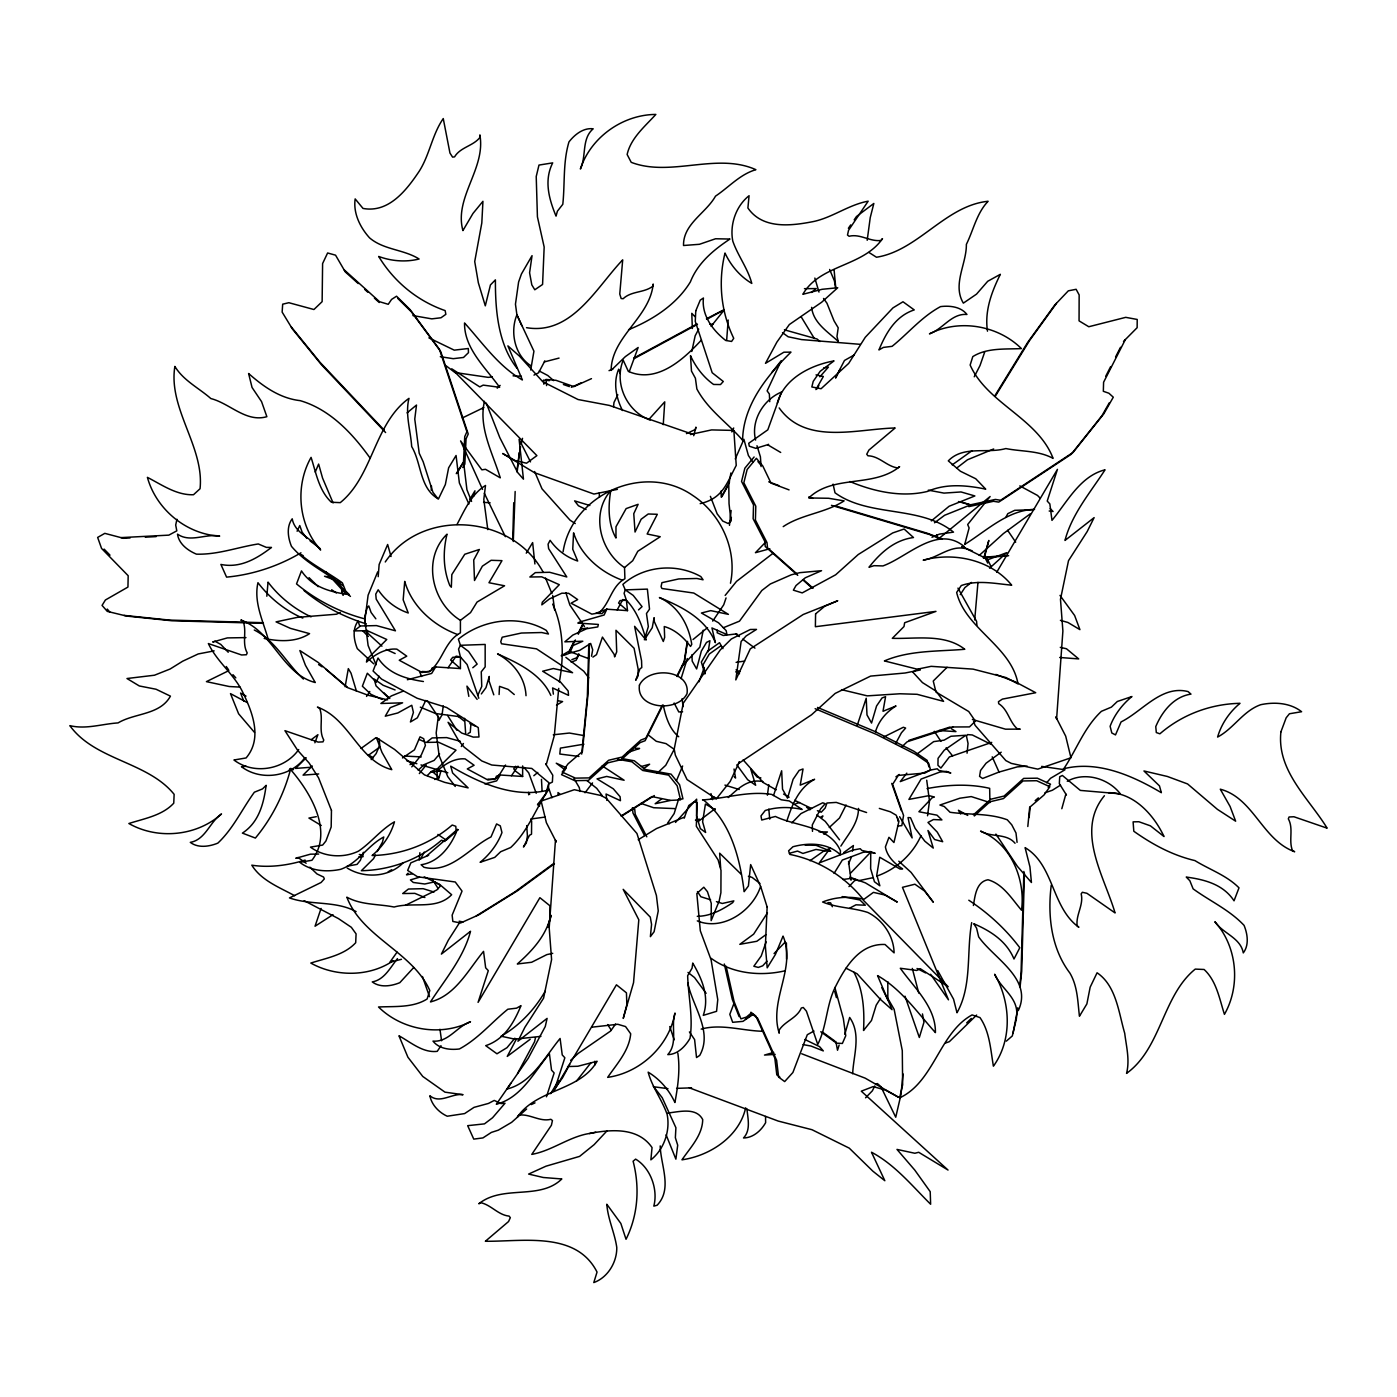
<?xml version="1.0" encoding="UTF-8"?>
<svg xmlns="http://www.w3.org/2000/svg" width="1397" height="1397" viewBox="0 0 1397 1397"><rect width="100%" height="100%" fill="white"/><g stroke="black" fill="none" stroke-linecap="round" stroke-linejoin="round"><path stroke-width="1.5" d="M887.811 981.707L887.846 999.868L881.821 987.679M512.716 539.696L513.747 502.693M513.275 541.512L515.161 491.5M588.801 644.227L587.351 696.474L581.711 754.083M589.412 643.877L588.032 693.942L582.392 751.551L567.985 763.915L562.223 772.104L575.424 778.129L589.08 777.902L608.638 760.265L622.136 757.052L640.874 740.043L645.833 738.157L662.335 705.136M1023.879 871.449L1021.032 973.744L1019.688 986.719M1024.42 873.265L1021.713 971.212L1020.142 986.352M266.827 596.24L268.032 582.112C279.051 596.798 294.557 609.197 311.112 616.845M786.546 959.163L786.406 942.905M419.886 852.694L419.222 860.168M542.053 790.527L541.477 779.386M558.73 688.354L554.312 735.573L546.244 764.683L545.651 763.862L552.758 775.213L552.374 782.093L549.685 783.368L531.751 768.437L491.744 765.015L481.79 760.946L464.153 747.133L458.653 740.672L448.053 722.301L461.674 733.023L473.216 737.11L478.979 736.987L478.263 727.593L446.656 707.511L417.144 698.256L381.608 679.117L373.086 671.014L378.028 658.039C388.453 673.843 405.881 678.855 423.413 681.526M717.325 630.187L717.185 632.771L723.244 635.495L736.935 633.836L735.922 634.028L739.38 636.595M867.188 240.284L870.244 217.6L873.841 203.456L856.483 216.518L854.178 219.87M974.687 619.954L977.97 582.374M431.202 490.26L431.516 486.051M663.243 424.671L664.745 401.847L649.099 419.187M726.65 340.397L728.186 320.035M378.185 576.682L379.146 564.475L387.65 544.498L391.038 556.53M971.701 922.631C966.34 952.248 972.26 985.566 956.997 1012.755L953.557 999.187L937.649 970.478M1027.808 826.5L1029.676 807.309L1044.083 794.928L1049.863 786.738L1036.661 780.713L1023.006 780.958L1003.43 798.578L989.949 801.791L974.32 815.97M1029.118 817.577L1030.148 806.907M499.096 694.519L499.532 686.364L508.106 689.385L514.271 694.536M967.056 753.193L968.051 743.448L966.497 736.324L967.492 734.595L972.312 734.962L990.595 744.095M516.942 470.248L520.522 446.726M517.187 472.046L519.195 452.576M1017.435 1008.337L1016.317 1019.146L1012.301 1035.945L1006.329 1041.149M1017.907 1007.97L1012.982 1033.413M613.527 406.667L613.982 402.476L617.823 394.757M729.461 525.359L731.137 510.499M438.326 716.242L436.178 732.954L439.129 755.585L447.756 776.627L455.247 786.459M443.251 705.904L442.081 714.74L438.92 720.381L438.728 717.621L427.569 700.927M927.538 815.761L929.494 801.127L926.717 780.225M767.39 795.225L768.821 784.747M470.859 724.676L470.248 732.377L467.995 733.565M686.87 643.912L684.006 662.981L677.196 676.585M687.551 641.363L684.687 660.449L676.916 675.991M678.715 798.84L674.14 813.613L667.626 823.095L669.512 823.759M708.209 651.735L709.903 640.734L706.533 642.393L701.329 651.107L696.632 668.953L692.213 661.13L691.882 654.826M766.097 941.84L761.225 955.985L753.839 966.27L758.309 967.423L762.71 965.816L766.97 961.206M852.449 851.175L853.392 845.534L843.753 852.554M530.703 370.013L533.933 351.206L516.907 314.831L515.458 304.197L518.601 282.019L521.43 274.004L532.047 255.651L529.585 272.799L531.803 284.848L534.789 289.773L542.577 284.464L544.166 247.042L537.426 216.849L536.221 176.511L538.98 165.073L552.688 162.873C543.8 180.545 549.004 199.073 556.041 216.133L557.403 211.191L562.799 204.294C565.034 183.251 562.834 162.401 568.963 141.918C574.656 134.583 583.422 127.564 593.184 128.803C581.309 138.827 586.635 156.254 580.384 169.02C590.669 137.36 622.625 114.624 655.839 114.432C644.925 126.463 630.868 137.989 627.131 154.473L631.217 162.331C670.647 177.471 716.713 152.081 755.882 169.683C739.973 174.311 728.937 187.181 715.508 196.139C705.904 213.287 683.116 223.799 683.517 245.505L699.426 244.3L715.561 238.765L729.967 239.044C713.657 249.888 697.871 262.811 690.397 281.862C676.619 304.546 652.609 319.878 628.563 329.709M559.341 681.946C564.126 656.433 563.655 627.986 552.653 604.115M1051.26 885.157C1047.488 915.262 1051.033 948.214 1069.927 973.115C1077.716 986.457 1077.681 1001.614 1079.444 1016.248L1086.883 1003.902L1090.166 987.173L1097.082 972.783C1116.29 985.793 1118.648 1012.563 1124.707 1033.256C1126.349 1046.597 1129.946 1059.991 1126.558 1073.385C1161.396 1048.256 1162.444 995.659 1195.256 969.099L1204.109 969.483C1216.525 980.956 1219.459 998.89 1224.436 1014.362C1240.868 985.496 1237.166 946.45 1214.866 921.723C1222.812 933.51 1240.571 937.614 1243.295 952.911C1249.267 945.071 1247.573 933.982 1244.063 925.373C1229.395 909.814 1210.239 901.309 1193.125 888.859L1189.842 880.739L1186.263 877.072C1204.546 879.516 1223.196 884.284 1234.04 900.803L1238.999 887.846C1226.688 875.395 1209.715 869.685 1194.941 860.604C1172.362 855.243 1152.56 844.521 1133.805 831.25L1133.107 821.855L1138.869 821.733L1150.412 825.837L1164.015 836.541C1153.957 815.062 1133.962 792.675 1108.485 792.658M591.525 656.206L592.695 649.815L590.652 643.441L579.807 650.286L569.697 653.167L572.997 645.554L582.811 641.223L564.842 641.834L572.805 635.094L586.723 628.72L597.776 626.921L598.353 624.442L577.834 623.062L579.65 622.014L604.115 615.012L606.839 609.197L627.515 610.646L626.397 600.256L624.092 593.306L625.297 589.883L622.887 584.4C643.965 565.698 676.375 562.851 700.823 576.577L703.075 579.79L696.893 578.48L678.75 578.934L661.916 582.671L661.078 586.653L661.951 588.504L693.785 593.044L728.413 614.366L710.741 610.629L701.434 613.021L718.582 622.818L726.161 630.623L726.946 634.57L711.946 627.952L715.386 642.672C706.149 618.923 681.614 606.577 659.401 597.549C678.278 606.211 688.616 624.511 691.759 644.331L690.537 646.444C683.797 637.573 675.048 629.558 664.256 626.537L664.658 637.381L663.296 641.485L654.302 621.595L654.11 617.684L652.242 627.707L644.384 639.791L648.33 626.607L646.479 613.527L649.518 609.162L647.37 589.115L625.297 589.883L633.208 595.401L642.061 606.647L638.516 609.895M730.91 472.972L728.763 484.654L729.042 503.793L730.998 521.151L728.151 523.508L722.738 521.064L717.15 513.834L710.409 496.354M973.412 905.5C974.984 896.071 976.293 881.734 988.011 879.761C1003.081 884.057 1011.847 898.917 1021.521 910.215C1025.608 879.027 1010.869 843.404 980.572 831.11C991.241 837.606 1006.434 832.926 1015.043 843.247M682.627 765.993L676.445 780.783M730.474 583.23C737.476 550.051 721.044 514.044 693.017 495.638C644.838 461.726 571.967 494.398 563.096 551.71M703.232 630.187L699.845 647.16L681.753 666.648M345.129 686.765L348.324 668.622L351.031 673.197L356.427 691.096M858.544 808.409C858.334 823.409 848.223 834.253 840.872 846.111M176.948 519.265L175.69 525.045L176.808 530.843L168.827 535.138L121.015 537.618M535.488 1037.657L534.58 1041.725L517.554 1073.437M484.48 401.306C478.228 427.36 492.757 453.169 500.248 477.826L485.51 469.305L481.843 469.829L460.591 440.893L482.559 489.387M473.775 496.04L474.963 490.801L469.689 499.672M521.203 444.194L522.53 438.326M903.073 1073.944L900.908 1094.916L895.739 1117.233L880.913 1086.691L877.421 1083.583L875.57 1084.334M693.715 435.707L695.898 427.133L695.462 429.455L686.451 433.611M745.666 1107.821C739.275 1136.529 710.008 1155.843 681.963 1159.807C690.38 1147.548 702.464 1135.237 702.708 1119.556C696.195 1106.93 679.082 1111.872 667.766 1113.025M547.711 927.364L550.296 917.55L549.894 905.745L539.888 897.695L478.071 1002.382L488.304 970.636L485.667 967.824L483.537 951.374C468.152 970.007 455.317 995.677 430.468 1001.911C445.084 979.349 463.664 957.696 470.527 931.275L441.382 954.099L448.315 940.198L459.997 921.985M297.107 531.244L299.761 525.534L302.084 532.082L306.834 538.404M1061.807 808.723L1065.841 794.177L1066.435 794.98L1059.328 783.63L1059.712 776.749L1062.401 775.475L1080.335 790.405L1120.342 793.845C1108.537 778.426 1084.788 771.406 1067.273 781.272M290.803 768.298C284.29 793.775 271.996 818.136 255.389 838.06L242.414 833.118C258.951 822.274 263.701 803.607 266.146 785.324L262.496 788.921L254.376 792.204C241.925 809.3 233.404 828.456 217.845 843.124C209.236 846.634 198.147 848.328 190.306 842.374C205.603 839.649 209.725 821.89 221.512 813.945C196.785 836.227 157.739 839.946 128.873 823.514C144.328 818.537 162.279 815.586 173.752 803.188L174.136 794.334C147.576 761.522 94.979 760.457 69.85 725.637C85.95 729.583 101.946 723.943 118.046 722.913C134.95 712.854 159.939 715.142 170.434 696.143L156.062 689.245L139.316 685.962L126.987 678.523L154.473 675.222L170.12 669.006L182.658 661.218L198.217 653.953L214.16 650.88M440.928 771.092L438.833 778.373L434.642 779.474M547.834 927.329L551.256 915.419M983.68 558.294L988.832 540.447L985.234 554.172L985.356 558.119M730.282 521.168L731.399 517.431M681.072 678.663L687.289 658.546M839.143 1045.078L837.519 1050.247L835.86 1041.498M546.454 1096.802L554.155 1072.948L551.536 1070.119L549.388 1053.67C534.003 1072.32 521.186 1097.972 496.337 1104.224L528.258 1058.245L545.267 1026.533L547.1 1018.396L517.938 1041.219L524.87 1027.319L543.573 998.191L551.588 959.564L549.196 927.835L555.465 840.138L556.285 842.007L546.384 822.676L541.128 801.057L574.289 789.724L600.832 795.469L606.246 798.263L636.962 833.52L656.415 895.529L658.249 910.914L654.11 931.712L650.391 936.654L651.561 924.395L650.269 917.096L623.167 889.33L638.813 919.785L633.54 982.685L623.237 1018.413L626.851 1004.67L626.45 992.848L616.444 984.815L554.644 1089.503L564.859 1057.756L562.24 1054.945L560.092 1038.477C544.708 1057.127 531.89 1082.78 507.041 1089.031L510.778 1083.356M777.273 403.209C783.857 378.604 810.679 365.088 834.026 360.915L820.161 371.305L813.211 381.381L811.832 386.969L821.087 388.733L848.695 363.395L865.267 337.288L892.945 307.899L902.986 301.769L914.232 309.907C895.46 316.124 886.03 332.905 878.94 349.931L883.393 347.416L892.089 346.334C908.539 333.045 921.723 316.752 940.548 306.607C949.768 305.437 960.926 306.676 966.951 314.465C951.479 313.138 942.905 329.221 929.459 333.848C959.11 318.708 997.79 325.239 1021.417 348.586C1005.194 349.39 987.103 347.591 972.801 356.602L970.147 365.054C987.312 403.628 1037.849 418.244 1053.094 458.391C1038.565 450.428 1021.661 451.72 1005.84 448.559C986.911 453.885 963.371 445.224 948.301 460.853L960.403 471.243L975.735 478.752L985.723 489.125C966.514 485.248 946.206 483.222 927.468 491.43C901.676 497.716 873.876 491.569 849.9 481.528M735.259 458.949L743.903 439.322L748.39 455.474L752.739 461.953M726.056 597.933L723.751 604.744L712.732 621.124M699.024 681.771L704.14 667.906M773.536 795.539L781.656 770.777L782.53 789.183L787.541 798.158L793.094 779.299L799.171 770.393L803.048 768.961L800.219 785.149L814.608 779.299C798.647 787.873 792.099 804.934 786.79 821.157M984.675 352.114L980.013 365.543L974.25 376.788M857.252 725.305L866.21 698.273L866.996 714.932L871.536 723.052L876.565 705.991L882.048 697.941L885.576 696.649L883.009 711.283L896.018 705.974C886.274 712.033 878.608 720.904 875.413 732.028M844.818 1034.269L849.673 1017.453C861.425 1034.409 853.497 1055.119 852.659 1073.752M321.066 908.417L315.041 926.228L332.975 914.686M691.794 351.485L695.165 335.821L698.692 329.116M550.715 916.17C545.913 936.06 532.013 951.008 517.327 963.965L531.628 962.271L546.873 954.605L552.723 953.348M363.342 852.292L360.339 860.325L357.073 864.376L347.224 866.192M733.949 1003.43L729.81 1014.327L732.674 1022.307L742.942 1021.364L753.14 1014.379M440.998 1045.707L437.244 1051.347C422.977 1053.128 410.77 1042.302 398.948 1035.771L407.907 1057.215L422.75 1076.441L444.979 1092.157L463.053 1094.707C451.877 1093.03 439.95 1104.259 429.839 1095.719C431.673 1104.887 438.85 1112.396 447.232 1116.22L464.625 1113.584L474.02 1107.367L488.461 1103.438L494.259 1100.434L501.017 1103.578L505.016 1103.246L492.547 1117.757L484.48 1123.869L467.681 1125.668L473.758 1139.114L482.908 1137.926L491.377 1132.408L498.345 1130.156L511.634 1122.332L526.617 1109.026M377.661 571.949L368.11 595.192L364.861 620.146L368.11 645.484L376.072 664.85M848.485 864.045L851.506 856.815M921.007 835.685C912.73 854.265 896.158 869.388 876.897 876.059M315.233 472.081L318.621 464.083L322.585 478.141L333.08 502.92M477.966 694.973L481.755 686.433L481.249 671.8L485.161 666.893L485.161 644.436L460.416 645.292L458.548 649.134L460.416 656.939L460.416 668.569L435.689 666.945L431.813 668.237M895.704 743.431L901.414 732.814L905.64 728.064L903.353 727.261L883.672 737.005M731.836 431.935L733.704 427.988M617.177 609.93L622.783 599.575L626.397 600.256C636.822 610.821 642.288 625.891 646.095 640.036L634.605 626.327L641.555 660.746L641.782 667.626L640.036 668.692L635.722 680.269L637.94 676.2L638.185 669.268L634.081 648.278L615.972 630.291L616.706 651.875L614.628 656.904L614.209 654.442L602.439 637.102L596.484 654.652L592.904 657.114M377.33 679.902L379.111 676.218M629.296 371.567L638.15 347.486L625.35 356.619L611.1 370.415C611.642 336.398 649.745 317.8 653.202 284.028L652.748 286.298C644 292.986 631.304 290.89 623.114 298.748L621.159 298.504L619.762 294.051L622.695 259.859C596.222 287.66 571.74 335.332 526.512 327.684M835.633 378.168L839.946 369.472M874.766 1085.958L872.357 1090.813L865.546 1097.815M574.115 641.328L569.26 651.037L561.192 655.769M578.009 633.557L582.863 623.848M575.389 639.983L568.579 653.569L563.637 655.472M578.306 634.151L583.16 624.442M578.742 653.866L576.804 657.743L571.862 659.646M579.039 654.46L576.123 660.275L571.181 662.178M662.632 705.729L645.152 740.689L640.193 742.575L621.455 759.584L607.974 762.814L588.399 780.434L574.743 780.661L561.542 774.654L566.152 768.088M760.562 886.519C752.581 911.036 722.72 931.38 697.295 920.885M846.093 805.021L839.51 817.996L829.259 827.513M1105.691 376.334L1110.632 366.643M1115.574 356.951L1120.534 347.259M1125.353 339.593L1103.595 382.237L1103.333 391.3L1108.904 393.238L1113.287 397.202L1103.822 413.826L1073.106 452.384L1000.601 500.266L995.363 499.428L970.636 504.788L961.136 501.96M375.409 855.086L373.61 858.614L361.369 870.715C390.758 870.087 419.135 859.574 441.504 840.226L445.067 841.483M377.225 851.559L382.446 842.147L383.773 836.995C367.673 845.482 358.226 863.154 340.693 869.318C327.003 872.252 311.112 871.257 299.779 862.316L311.933 860.273C334.04 831.547 310.204 791.75 289.808 768.664M420.549 859.19L424.164 852.118M767.424 912.887L753.647 934.156L739.816 944.337L756.825 941.281L765.958 934.645M456.994 524.504C464.52 510.376 471.313 494.206 485.51 485.475L483.799 499.497L487.815 529.638M1005.823 517.396L1007.813 513.659L1014.728 510.324L1033.675 509.695M569.697 1064.479L562.677 1077.524L553.369 1090.917M729.531 482.052L721.236 497.122L721.044 491.115M721.9 496.721L727.086 487.309M425.753 700.421L417.336 717.831L410.421 721.987L413.407 712.435L411.766 705.275L397.813 712.959L385.275 716.19L390.234 707.65L402.615 702.813L380.875 703.494L391.352 695.933L403.069 691.183M815.9 389.588L823.339 376.492L816.023 374.902M816.686 389.257L818.817 385.52M1109.323 402.755L1101.971 415.695L1071.237 454.252L998.733 502.117L993.511 501.279L968.767 506.64M834.079 873.387L842.321 860.063L862.979 852.362L870.279 851.559L875.168 853.34L861.844 850.441L860.238 848.712L853.13 850.022L819.288 862.875L830.237 848.276L823.689 851.105L810.016 860.727M835.808 377.225L844.487 360.461L854.073 355.048M314.884 742.785L317.922 734.682L311.252 739.694M457.238 472.762L463.612 462.197L466.912 489.683L471.575 501.418M526.25 553.177L532.641 542.595L534.894 563.969M996.707 572.264L1057.442 469.357L1047.209 501.086L1049.846 503.915L1051.976 520.365C1067.378 501.715 1080.195 476.063 1105.044 469.811C1090.428 492.39 1071.848 514.044 1064.985 540.447L1094.13 517.623L1087.198 531.541L1068.513 560.668L1060.48 599.278L1062.89 631.025L1056.621 718.704L1055.8 716.836L1065.701 736.167L1070.958 757.785L1037.779 769.136L1011.253 763.373L1005.84 760.597L975.123 725.34L973.587 721.463M550.645 1093.659L558.468 1080.789M456.26 473.67L463.507 461.848L464.747 436.58L466.912 431.743L439.426 349.32L410.142 309.663L396.538 296.216L391.562 299.429L388.244 304.302L379.565 301.717L343.994 269.656M462.756 467.506L464.834 464.118L466.057 438.85L468.222 434.013L440.736 351.59L411.451 311.933L397.848 298.487M994.751 395.962L1027.825 342.178L1054.613 305.21L1068.338 290.82L1076.127 289.301L1079.148 294.889L1079.06 320.873L1088.787 326.741L1125.72 317.346L1137.21 319.459L1137.141 327.684L1123.502 341.444M995.467 395.962L1029.694 340.327L1056.464 303.359M448.053 667.749L456.155 656.153L460.416 656.939L467.122 664.535L478.787 698.238M505.539 765.032L500.074 773.728L495.009 778.793L487.92 780.015L467.279 768.926L474.107 765.259L465.131 758.903C454.951 757.907 444.997 763.915 437.628 770.603L438.187 767.931L456.016 750.172L438.466 742.209L426.469 742.401L432.144 737.93L446.673 737.599L460.399 741.318M511.459 775.737L518.008 766.167M880.599 998.261L876.198 1005.176L871.484 1020.491L863.538 1030.48C864.568 1010.712 863.416 990.351 853.951 972.242M516.506 1038.862L507.251 1056.411L530.196 1039.263M397.062 952.143L389.903 962.201L401.445 959.302M483.502 407.697L482.489 409.234L483.711 407.592L462.337 417.965M711.09 326.304L723.995 310.256M821.89 817.594L822.938 815.988L821.034 816.826M366.555 696.439L369.786 691.48M960.263 594.651L964.873 587.596L971.456 582.427M848.381 228.287L850.703 224.917M545.406 990.875C534.911 1009.245 519.597 1025.66 501.069 1036.207L514.934 1039.176L540.936 1036.347M1104.416 795.731C1075.166 831.075 1104.206 876.111 1115.068 912.939L1086.918 893.294L1082.361 892.281L1081.173 893.853C1083.88 904.872 1075.707 914.825 1077.139 925.74L1078.868 927.276C1051.347 907.404 1054.298 865.11 1025.101 847.63L1029.938 866.856L1031.44 882.502L1017.418 866.384L995.904 834.096M461.307 746.539L463.437 743.501M591.001 1062.698L576.49 1081.051M1048.221 787.489L1050.527 784.206L1037.342 778.181L1023.687 778.408L1004.111 796.046L990.63 799.259M615.606 1023.984L610.629 1031.021L578.323 1053.303L570.657 1060.34M906.81 773.152L900.262 781.604L930.873 769.974L937.3 768.787L938.767 770.358L950.816 772.978L946.398 771.371L939.797 772.087L921.094 779.072L908.906 799.398L929.075 795.644L934.349 797.006L932.148 797.757L918.894 811.744L937.003 815.167L941.91 819.917L933.44 819.55L927.975 822.466L937.3 832.175L942.678 841.71L934.61 839.527L927.957 830.482L933.266 848.084L924.814 841.186L915.14 828.386L910.53 817.751L908.05 817.542L912.136 837.921L899.633 816.739M481.336 693.925L485.981 687.656L489.264 676.445L489.002 680.828L493.787 694.833M585.029 792.78L592.52 782.896M385.258 561.961C422.173 507.39 512.647 514.655 543.189 572.281M397.499 958.604C390.374 967.3 384.507 979.751 372.266 981.916C380.106 987.889 391.195 986.195 399.804 982.685L413.756 967.492M515.703 766.272L513.782 768.752L514.952 770.673L522.635 776.47L522.635 765.94M537.496 804.742L545.756 793.74L548.742 783.595L548.497 787.559L551.972 797.757M771.86 372.458L781.237 360.67L767.11 390.881L769.363 394.006L769.73 401.672M411.783 766.866L421.3 754.974L425.404 745.439L423.71 738.734L420.026 736.83L414.455 749.822L402.493 757.96M419.327 773.571L426.137 765.085M725.148 595.419L736.551 581.362L773.012 553.299M371.183 759.619L376.125 753.612L379.774 745.09L379.198 739.17L375.636 737.913L361.037 748.443M754.101 456.994L744.863 468.187L741.563 481.424L753.524 504.893L753.14 518.758L764.718 541.268L765.259 546.524L797.757 575.354M514.864 1038.215L507.006 1047.663L496.965 1053.792L485.719 1045.654C504.492 1039.455 513.921 1022.674 521.011 1005.648L516.558 1008.163L507.844 1009.228C491.395 1022.534 478.228 1038.827 459.386 1048.972C450.166 1050.142 439.025 1048.903 433 1041.114C448.472 1042.441 457.046 1026.341 470.492 1021.731C440.823 1036.853 402.161 1030.322 378.535 1006.993C394.757 1006.189 412.848 1007.988 427.133 998.977L429.805 990.525C412.639 951.951 362.102 937.317 346.84 897.171C361.369 905.151 378.29 903.859 394.111 907.02C413.023 901.676 436.58 910.355 451.65 894.726L439.549 884.336L424.217 876.827M439.601 753.943L434.1 760.405L424.094 764.63L418.209 770.253M1046.667 782.704L1050.527 778.304L1064.968 769.782L1041.638 766.394M675.467 822.431L696.632 799.171L696.562 815.761L700.334 828.613L705.625 832.472L702.604 821.838L705.433 804.043L715.212 809.789M819.882 376.806L828.404 367.097L823.706 367.917M701.416 340.012C683.36 359.658 656.73 383.843 628.336 371.392L623.202 360.182C613.824 383.249 626.694 411.451 650.076 420.06M791.837 822.903L800.97 813.595L822.711 802.804L825.225 803.694L820.563 808.933L812.286 824.946L812.495 831.355M774.06 953.557L785.306 941.962M850.459 873.247L870.75 852.083L870.645 868.724L874.452 881.751L879.848 885.785L876.792 875.011L879.726 857.252L900.052 869.039L902.602 868.899C894.796 863.887 886.973 856.344 885.401 846.914L888.963 837.292L893.94 842.548L898.952 821.261L896.123 815.15L890.326 811.797L879.324 808.409M606.927 1130.924L594.144 1144.632L579.598 1156.384L546 1166.181L528.625 1174.074L543.276 1177.496L561.821 1178.963C539.609 1200.599 502.937 1184.394 478.822 1203.777L480.551 1202.66C491.098 1204.808 498.1 1215.041 509.102 1216.106L510.324 1217.678L508.56 1221.537L485.37 1241.269C523.246 1241.619 576.263 1231.036 597.043 1272.073L593.795 1282.568C607.817 1277.574 617.055 1262.102 616.775 1247.434C614.663 1232.678 607.887 1219.179 606.804 1204.231L620.844 1223.458L626.031 1239.279C638.062 1215.076 639.913 1187.328 633.103 1161.221L635.618 1159.126C650.478 1167.979 658.249 1189.318 653.813 1206.135L657.114 1205.227C672.725 1189.004 660.694 1165.377 660.205 1145.907M931.328 520.906L949.157 506.238L974.862 495.952L961.014 491.954L943.988 493.106L928.307 490.155M848.957 886.606L854.527 880.721L856.972 879.883L851.14 878.399L842.88 879.481M298.731 749.56C284.342 769.922 253.783 775.056 233.928 760.003L246.082 757.96C263.107 738.018 252.019 711.143 242.013 690.747C233.002 673.406 216.779 661.305 208.363 643.563L241.594 654.983L246.413 654.739L247.199 652.905C241.629 642.952 247.234 631.217 242.991 621.036L240.843 620.006C273.218 631.619 281.88 673.773 315.233 682.539L305.419 665.251L299.866 650.548L318.062 662.353L347.94 687.778L368.162 695.269L387.668 699.845M304.895 757.698C290.506 777.203 260.628 781.15 241.471 766.709L246.116 766.289M408.081 873.177L406.51 874.819L412.185 873.876M765.8 541.984L755.428 552.706L769.817 548.759M947.079 667.295L933.248 681.02L935.973 692.056L968.732 711.527L975.385 721.149L969.501 726.911L952.23 726.981M306.222 757.803L295.518 768.42L311.129 767.25M312.247 766.01L303.062 775.125L318.673 773.955M966.707 1022.866L971.264 1018.43M976.643 1015.06L949.366 1041.656L945.682 1042.965M427.22 775.562L431.638 771.336L437.645 768.804M497.21 388.191L500.143 385.397M901.938 746.731L907.212 741.755L952.754 726.999M622.486 580.261C611.013 588.347 609.406 604.045 598.789 612.934L591.822 614.139L571.059 603.207L577.677 599.575L568.614 593.306L561.873 593.184L549.475 598.911L541.844 604.849L542.298 602.212L559.306 584.697L541.704 576.839L529.865 577.013L535.33 572.613L549.65 572.281L566.78 576.944L548.619 548.637L548.078 544.166L550.104 540.325C556.879 549.981 566.483 557.246 577.677 561.018L572.753 549.265L573.573 532.816C580.733 555.203 600.518 572.299 622.486 580.261L624.913 578.725L624.529 567.584C600.291 551.361 590.355 513.886 610.751 490.644C608.097 506.465 607.939 523.84 615.955 538.037L615.99 526.739L626.135 508.595L638.115 504.317L633.767 513.694L635.041 532.03L641.153 519.23L648.225 513.991L657.306 514.288L647.143 534.003L660.222 536.727L637.8 551.274L632.719 560.703L624.529 567.584M407.051 412.883L416.498 405.06L414.769 419.083L419.222 453.257L423.186 461.796L432.93 492.268L437.925 498.694M657.061 773.327L665.74 765.294L674.227 749.333L666.037 743.623L656.293 741.301L648.208 734.909M457.64 634.535C444.525 643.563 442.098 661.183 429.892 671.119L422.034 672.481L399.228 660.24L406.771 656.171L396.853 649.151C385.607 648.051 374.588 654.687 366.468 662.073L367.079 659.122L386.777 639.494L367.376 630.693L354.14 630.903L360.409 625.978L376.457 625.594L395.438 630.815L376.195 599.103L375.758 594.092L378.168 589.796C385.397 600.64 395.91 608.778 408.238 612.986L403.174 599.819L404.728 581.379C411.801 606.35 433.419 625.699 457.64 634.535L460.416 632.824L460.416 620.338C431.917 602.823 421.702 558.94 447.023 534.16C442.832 551.413 443.128 569.068 449.817 585.535L451.336 587.229L451.825 574.586L464.764 554.26L479.346 549.475L473.723 559.987L474.509 580.506L482.367 566.169L491.098 560.302L501.977 560.651L488.967 582.724L504.561 585.78L477.041 602.072L470.527 612.619L460.416 620.338M973.447 814.853L989.059 800.673M979.245 555.412L1003.448 533.549L1030.322 513.817M661.864 798.7L655.158 803.729L670.211 800.498M426.26 856.291L457.57 829.294M446.796 839.632L458.338 829.696M1035.16 800.656L1038.373 797.897M472.797 667.731L477.145 664.081L468.589 651.473L460.416 645.292L458.391 639.162C482.681 619.342 518.828 614.226 546.332 630.414L548.445 633.994L541.704 632.527L521.413 633.033L502.169 637.224L500.755 641.677L501.506 643.773L536.5 648.837L572.595 672.725L553.317 668.534L542.647 671.224L560.616 682.19L568.142 690.939L568.544 695.357L552.601 687.935L553.369 694.134M533.829 775.719L537.758 772.419M971.998 450.742L952.213 464.869M693.017 639.547L707.546 627.62M939.081 538.404L990.124 496.529L967.667 524.539L969.116 527.944L964.716 544.393C986.596 530.773 1007.743 510.062 1034.548 509.364M917.113 753.961L933.667 741.632L944.058 740.166L950.955 736.254L965.868 735.259L944.25 750.189L938.051 758.344L937.946 765.259L940.914 768.071L949.349 756.964L991.73 742.401M783.211 526.634C801.389 514.34 825.383 513.031 844.102 500.877L828.613 498.275L808.776 497.961C833.223 474.282 873.3 488.094 899.633 466.65L897.695 467.925C886.781 466.476 879.289 456.016 867.939 455.789L866.734 454.217L868.899 450.078L895.145 427.988C856.78 428.931 805.755 445.329 779.177 407.924M728.274 797.547C738.21 788.607 747.936 778.513 762.902 781.587M989.582 568.177L1006.748 552.671L987.173 559.97M811.255 292.479L816.25 288.585L804.445 288.673M698.116 821.611L715.124 808.653M934.506 522.81L944.634 515.266L970.321 504.963L958.464 501.54M402.877 863.119C388.383 877.595 364.041 878.521 347.189 868.061M553.753 863.451L515.109 891.757L476.342 915.856M554.417 863.73L517.519 890.745L478.769 914.843L460.608 922.98L452.838 921.444L452.139 915.14L462.04 891.111L455.265 881.996L417.511 876.757L407.662 870.453L410.84 862.857L428.669 855.278M368.581 755.148L379.949 746.958M721.079 645.658L709.274 654.058L702.918 665.024L705.293 672.952M393.308 960.665C369.629 976.992 335.786 977.097 310.815 963.057C326.287 958.08 344.221 955.146 355.694 942.731L356.078 933.877L351.346 927.311L338.441 918.597L304.162 900.681M895.914 776.819L899.249 774.479M1001.212 752.18L986.072 763.216L980.537 770.498L979.576 776.365L982.58 778.496L998.838 772.122L1017.26 766.883L1027.127 766.097M823.951 834.358L827.426 831.948L819.096 831.844M745.387 1019.094L752.18 1014.432M410.037 764.665L413.46 762.343M956.648 468.117L967.475 459.77L993.669 448.978M621.089 816.005L651.928 796.587L670.525 800.376L680.531 799.905L677.196 785.795L668.657 775.143L642.725 770.48L631.915 761.802L617.387 759.252M621.7 816.127L654.337 795.557M1060.533 785.114L1052.36 790.248L1044.956 792.798M638.185 839.737L656.52 828.561L684.46 817.105L684.181 818.066L688.791 805.493L694.466 801.581L697.12 802.926L696.317 826.238L718.128 859.958L721.009 870.314L720.904 892.7L719.176 901.013L711.16 920.64L711.265 903.318L707.441 891.688L703.809 887.217L696.824 893.539L700.316 930.821L711.09 959.809L717.761 999.641L716.574 1011.323L703.285 1015.357C709.693 996.655 702.027 979 692.755 963.057L692.074 968.138L687.656 975.717C688.302 996.847 693.314 1017.208 690.013 1038.338C685.368 1046.388 677.65 1054.525 667.801 1054.613C678.209 1043.088 670.577 1026.533 675.013 1013.035C669.146 1045.794 640.559 1072.652 607.678 1077.366C616.845 1063.955 629.226 1050.631 630.693 1033.797L625.559 1026.568L617.788 1024.28L591.682 1027.197M643.371 768.926L649.622 764.211L641.502 766.464M388.191 871.815L391.701 869.72M300.949 552.81C278.335 566.239 252.42 574.761 226.576 577.118L220.901 564.44C240.267 568.457 256.821 558.643 271.472 547.432L266.356 547.38L258.27 543.957C237.385 547.257 217.827 554.784 196.436 554.155C187.879 550.558 178.833 543.904 177.506 534.143C190.254 543.031 205.726 533.375 219.678 536.099C186.43 534.37 156.202 509.381 147.401 477.355C161.86 484.776 176.616 495.376 193.502 494.73L200.05 488.74C204.451 446.743 168.007 408.815 174.869 366.416C183.461 380.595 198.758 387.929 210.877 398.564C229.929 403.419 245.994 422.697 266.862 416.69L261.571 401.638L252.054 387.475L248.596 373.505C263.282 386.463 279.854 398.355 300.18 400.642C330.059 409.373 352.55 433.541 370.118 458.111M813.962 1031.056L807.309 1034.706L792.902 1072.494L784.677 1081.575L778.618 1077.104L776.627 1060.306L757.628 1018.238L751.08 1013.174L746.417 1017.086L740.934 1018.85L734.089 1001.579L726.126 966.235M405.235 905.378L436.807 889.976L440.055 886.397L439.304 884.528L432.721 881.402M633.644 358.191L696.859 323.999M706.428 318.813L723.803 309.802M634.273 358.54L697.47 324.348M707.039 319.18L722.371 310.885M710.986 799.067L714.635 797.111M849.917 908.033L855.977 904.819L865.319 905.221L859.906 899.965L842.164 896.595M533.968 375.112L538.578 372.772L544.847 360.95L544.446 361.875L559.062 358.086M700.176 503.653C722.982 498.258 726.492 483.676 736.236 465.411L733.862 430.433L711.632 429.909L690.397 434.467L692.406 434.17L609.336 405.409L578.044 399.525L542.822 381.765L519.527 356.183L507.897 345.88L522.391 379.949C498.659 366.485 482.559 342.929 464.537 322.969C464.136 348.586 485.597 367.621 499.62 387.301L483.187 385.118L479.782 386.917L451.755 368.825L536.885 455.632L526.529 463.21L515.004 460.539L502.676 453.501L534.51 472.692L593.917 494.049L617.387 489.369M228.794 670.647L206.424 681.631L229.248 686.521L240.005 687.097M305.122 860.081C288.323 865.302 269.411 867.956 251.809 865.18C261.379 880.634 279.435 887.322 294.645 895.704M340.309 612.427L336.398 614.226L297.282 617.369L276.065 621.875L290.384 628.353L309.558 633.644C296.147 642.41 279.278 641.572 264.19 638.429M571.373 387.301L581.117 382.865M591.472 378.639L573.905 386.62L555.989 380.316L546 379.425L546.594 385.607M609.04 370.659L612.934 368.895M531.209 1104.59L535.016 1102.879M556.495 705.171L562.589 701.573L558.538 700.84M931.974 537.251L939.517 534.108L953.505 532.135C920.221 504.998 869.161 517.606 835.004 492.792L833.083 484.13M872.968 877.683L858.177 880.791M723.367 627.724L739.484 621.159L761.854 590.477L770.323 583.981L791.313 574.796L799.817 572.665L821.558 570.692L805.301 577.782L796.028 585.535L793.374 590.163L802.227 592.904L835.65 574.796L858.229 554.539L892.683 532.956L904.121 529.009L913.481 537.531C894.324 540.063 880.424 552.81 868.986 567.252L874.016 565.68L882.956 565.925C907.928 556.862 937.3 524.486 964.035 546.384L965.117 548.497C949.873 545.284 937.649 558.032 923.19 560.162C954.064 551.867 990.927 559.708 1011.69 585.168C995.083 583.632 977.411 579.755 961.258 585.553L956.648 592.485C965.344 628.807 1011.463 646.305 1018.011 683.936L1006.154 677.615L973.063 669.128L931.135 666.334L918.789 668.901L912.712 672.009L922.422 682.574L936.007 691.096L943.586 701.364L917.113 694.309L899.947 693.768L867.258 695.863L841.518 689.664M627.061 752.773L639.582 748.443L635.618 748.338M496.162 776.365L500.266 775.003L522.635 776.47M908.731 740.427L950.135 726.999M795.784 803.659L799.573 802.507M419.554 877.194L410.404 879.918L413.285 882.467L424.775 884.004L435.061 881.769M789.427 853.27L797.53 851.087L802.908 853.445L815.988 849.446L826.343 851.07M784.73 970.863L784.485 970.932C759.689 976.538 731.976 973.534 711.108 958.307M407.365 679.728L431.656 673.441L435.689 666.945L429.193 671.87L422.086 671.486M484.846 783.927L496.616 780.888L500.266 775.003L494.398 779.456L487.955 779.107M773.746 1052.395L764.491 1055.067L775.143 1054.386M927.067 788.589C947.603 784.643 969.501 783.647 989.67 788.345L989.914 802.559L971.229 796.587L959.861 798.211L939.919 805.039L944.32 806.54L950.047 812.268C969.413 814.992 988.674 812.984 1007.289 819.795L1011.76 824.824L1015.986 832.979L1017.068 842.339M695.444 820.126L699.583 819.183M589.464 1133.596L595.768 1132.199M701.172 1029.1C721.533 1023.46 742.61 1030.934 763.251 1031.283M316.316 816.669L308.929 818.066L321.275 825.505M984.937 557.193L1000.008 555.936M983.261 557.874L1006.94 555.814M736.114 662.353L744.601 661.078M581.344 628.929L587.561 628.021M530.773 819.009L545.022 817.088M697.278 916.31C710.532 916.222 722.005 909.796 732.674 902.654L733.827 900.873L722.284 903.475L716.434 901.641M430.451 772.227L440.928 770.934M492.338 376.876L488.217 377.365L454.916 372.493L446.254 365.927M553.299 734.787L569.365 733.041L583.911 735.573M897.59 825.994L901.816 825.644L903.562 815.481L892.613 784.381L898.271 775.405L924.919 773.047L930.542 769.904L928.691 763.321L915.419 754.205L876.565 734.473L815.132 708.698M289.214 769.817L293.475 769.59M682.592 711.754L678.785 711.946L674.14 703.023M130.061 537.967L123.547 538.299L104.81 533.357L97.65 537.426L101.562 548.427L128.175 575.721L127.948 587.072L105.404 599.994L102.068 605.407L107.29 611.38L126.621 616.077L172.023 620.774L263.439 623.324M145.288 537.181L156.15 536.605M626.397 600.256L620.076 600.588L618.574 603.033L627.515 610.646M460.416 656.939L452.75 657.288L450.62 660.03L460.416 668.569M678.942 799.084L682.958 798.892L679.623 784.782L671.066 774.13L645.152 769.468L634.343 760.789L621.875 758.588M676.602 1088.368L691.567 1087.844L689.332 1087.826L778.181 1121.058L812.006 1129.719L849.254 1148.142L872.863 1171.175L884.842 1180.727L871.501 1152.228C894.866 1164.627 912.101 1185.826 930.629 1204.249L930.21 1191.676L914.756 1170.057L896.996 1149.417L914.843 1153.258L918.702 1152.281L948.039 1170.057L861.285 1091.179L873.195 1086.587L885.611 1090.166L898.603 1097.274L865.162 1078.152L801.686 1053.757M1004.321 555.814L1008.634 555.692M358.942 856.745L363.185 856.623M567.566 1066.54L577.852 1066.26L597.095 1061.266C579.982 1091.197 537.024 1088.665 517.431 1116.919L518.986 1115.12C529.917 1113.653 539.818 1122.105 550.872 1119.294L552.444 1120.534L551.413 1125.249L531.786 1154.393C551.099 1150.866 566.99 1138.328 586.076 1134.102C608.359 1129.719 637.189 1125.982 652.05 1147.566L650.88 1159.842C664.046 1149.504 670.385 1130.837 667.155 1114.457C662.056 1099.701 652.172 1087.337 648.156 1072.163C659.908 1079.235 669.18 1090.044 674.926 1102.53C677.877 1086.272 680.304 1069.718 677.824 1053.146M583.946 744.182L560.407 748.111L559.813 754.031L578.917 756.441M245.959 637.608L227.344 637.905L212.728 642.026L214.963 641.223L220.743 644.384L228.235 652.242M318.691 854.056L310.413 854.178L295.815 858.299L298.05 857.514L306.153 863.241M263.073 622.695L169.474 620.093L124.071 615.396M674.751 808.601L653.674 807.728L640.961 803.415M805.161 845.08L816.075 845.325L830.761 851.279L827.81 851.14M404.484 756.039L421.265 756.912M513.066 375.845L521.413 376.282M938.994 730.526L955.95 731.609L951.374 728.693M483.589 502.361L490.103 502.798M709.763 324.104L713.116 324.348M860.203 344.326L801.599 339.593L788.17 336.782L782.495 332.678M1059.712 657.481L1078.694 658.913L1066.452 648.749L1060.271 647.352M589.848 505.504L574.621 500.877L578.428 505.749L586.042 509.503M827.897 902.584L830.639 902.829L832.333 906.74M549.458 380.648L543.468 380.106L543.87 384.227M1049.182 511.023L1053.041 511.494L1050.212 508.578M460.416 716.783L435.689 713.553L420.322 707.161M653.779 1086.761L667.958 1088.665M440.317 356.706L453.222 358.68L463.525 357.457L468.484 352.655L468.292 348.499L454.252 350.158L428.879 337.864M332.713 577.502L324.541 576.263L340.484 582.252M359.291 854.458L363.185 855.139M802.978 1044.589L811.028 1046.056L823.322 1050.911L819.533 1046.615L804.882 1039.49M412.918 315.582L431.813 318.865L440.998 317.765L445.853 314.325L445.154 310.605C417.214 300.914 393.919 281.6 378.692 256.454C391.579 261.222 405.776 262.322 419.1 259.004C403.681 249.295 383.651 249.958 369.559 237.857C360.164 227.484 353.074 213.2 355.17 198.915L363.01 208.432C388.803 213.2 406.527 190.167 419.187 171.29C429.7 154.823 432.075 134.723 443.251 118.57L449.956 153.041L452.576 157.11L454.549 156.883C460.399 147.069 473.356 146.056 480.062 137.273L479.87 134.915C485.999 168.758 453.833 197.326 462.913 230.592L472.972 213.462L482.943 201.308L481.808 222.961L474.718 261.553L478.35 282.805L485.3 305.838L490.434 284.936L495.411 279.871C495.289 309.802 497.908 344.011 517.1 368.406M459.142 921.199L463.036 921.968M760.911 777.954L757.034 776.976L750.765 769.171L755.655 785.254L747.639 779.683L736.813 764.858M784.416 329.814L817.018 339L819.987 341.532M1060.41 620.338L1067.902 622.468L1079.916 629.628L1074.625 615.501L1059.991 595.401M364.39 618.766C339.611 612.218 315.949 600.081 296.531 583.894L301.473 570.919C312.334 587.456 330.984 592.206 349.267 594.651L345.67 591.001L342.387 582.881C329.081 573.102 314.063 565.837 301.647 555.342M366.224 623.848C343.662 616.968 321.939 605.617 304.075 590.599M406.544 760.684L416.865 763.705M420.986 764.91L447.826 772.768M835.458 505.889L927.276 533.235L941.491 538.666M831.459 505.33L929.546 534.545L941.735 539.207M748.39 876.303L752.092 877.403L759.933 883.463M724.921 785.097L739.205 789.497M434.03 892.037L423.169 888.684L408.448 889.033L402.703 893.539L414.857 893.364L424.88 897.538M710.584 899.79L700.823 896.734L697.47 891.583M866.594 812.53L836.262 802.402L826.954 803.013L825.173 808.025L821.261 812.198L817.402 810.714M563.41 384.507L569.382 386.602M302.8 618.085C285.337 610.838 269.446 597.759 257.956 582.706C253.433 602.596 263.579 621.962 268.591 640.717M849.795 877.141L865.442 882.887L897.276 902.078L884.947 895.04L873.422 892.369L863.067 899.947L948.179 986.736L920.169 968.645L916.764 970.461L900.314 968.261C914.337 987.958 935.815 1006.975 935.414 1032.61C917.392 1012.633 901.292 989.093 877.56 975.63L892.054 1009.682L880.407 999.396L857.112 973.796L845.988 968.191M570.727 651.962L588.469 658.546M768.752 481.808L778.775 485.562M808.88 496.878L812.897 498.38M789.078 489.893L771.022 483.118L762.797 466.004L756.371 458.303L747.151 469.497L743.833 482.733L755.794 506.203L755.41 520.068L766.988 542.577L767.529 547.851L796.779 573.783M961.782 546.437L987.365 559.079L990.857 566.187M962.027 546.96L972.19 550.855M811.605 808.514L794.649 800.324M395.107 689.961L383.162 685.281L374.152 679.029L376.055 685.875L388.471 697.784M817.524 707.423L875.011 731.522L913.865 751.254L927.137 760.37L928.97 766.97M356.113 911.595C335.49 900.419 311.129 905.588 289.493 897.922L321.066 882.502L324.314 878.923L323.58 877.072L316.979 873.928L309.89 867.17M566.169 767.669L556.25 763.199L564.842 769.712M247.059 702.499L230.488 693.628L238.608 713.78L254.498 732.412M446.429 840.278L437.89 834.428M386.253 649.483L395.141 653.534M469.863 723.646L475.434 726.178M419.222 739.45L425.037 742.086M382.062 699.443L370.904 694.309L362.382 686.206L367.324 673.232L376.526 682.277M972.399 719.49L1005.508 729.182L1020.194 729.129L1017.907 729.286C1009.315 722.476 1008.32 709.659 998.715 703.686L998.471 701.696L1002.382 699.111L1035.718 692.72L1015.497 681.928L995.799 674.419M299.22 553.666L303.114 555.622M736.044 669.844L739.851 671.747M735.695 671.835L739.502 673.738M917.026 968.488L925.547 972.888M539.259 371.008L547.799 375.514L553.701 380.63M1019.827 485.894L1037.5 495.429L1040.328 498.345M967.737 815.429L958.429 810.26L960.577 813.945M254.271 630.012C275.663 640.752 286.402 663.435 303.411 679.047M246.012 696.108L240.563 693.052L243.811 701.102M776.173 789.864L763.251 782.547L743.152 759.881M783.56 794.055L789.113 797.181M780.696 452.453L767.686 444.787L768.629 444.421L755.829 448.35L749.281 446.202L748.74 443.268L767.809 429.822L781.464 392.068C763.53 399.472 750.608 420.584 755.602 440.072M968.802 900.227C988.273 913.044 1005.927 929.249 1019.793 947.742L1013.995 959.006C1006.591 941.159 990.683 931.013 973.761 923.714L976.59 928.167L978.668 936.863C993.896 958.639 1032.75 978.616 1018.518 1010.118L1016.772 1011.725C1015.933 996.148 1000.444 987.644 994.647 974.233C1010.66 1001.911 1012.615 1039.543 993.407 1066.19C990.578 1049.741 989.757 1031.667 979.978 1017.575L972.085 1014.921C939.255 1032.732 934.279 1081.784 899.633 1097.867L902.654 1084.771L902.287 1050.614L894.15 1009.385L886.187 995.607M318.586 664.588L322.096 666.823M368.11 754.59L373.383 757.942M575.25 523.561L570.081 520.208L542.019 488.845L534.614 471.522M602.264 765.923L624.127 780.242L606.682 776.435L597.043 778.88L613.3 788.799L620.093 796.709L620.46 800.708L606.036 794.002L606.839 800.394M331.665 589.778L336.328 592.957M822.449 1032.051L834.673 1040.94M820.772 1031.754L836.489 1043.157L842.374 1043.454L845.744 1035.753L843.334 1018.518L834.847 987.469M587.054 780.661L596.763 788.379L602.351 795.853M779.823 1077.104L776.802 1074.869L774.811 1058.07L755.812 1016.003L750.905 1012.214M742.837 639.162L754.939 648.138M806.593 807.239L809.981 809.806M816.756 814.94L825.243 821.384L839.545 839.841M310.082 540.883L319.843 548.305M368.389 636.473L362.766 630.85M559.743 793.898L558.014 792.57L558.171 794.544M457.657 715.98L464.293 721.114M565.872 657.341L583.771 671.241L588.783 677.824M342.859 585.64C325.745 571.984 305.995 563.567 291.467 546.349C287.957 537.758 286.263 526.652 292.217 518.811C294.942 534.108 312.701 538.229 320.646 550.016C298.364 525.289 294.645 486.243 311.077 457.378C316.054 472.832 319.005 490.784 331.403 502.256L340.257 502.641C373.069 476.08 374.134 423.483 408.954 398.355C405.008 414.455 410.648 430.451 411.678 446.551C421.737 463.455 419.449 488.444 438.448 498.939L445.346 484.567L448.629 467.82L456.068 455.492L459.369 482.978L468.921 504.003M531 365.839C514.69 355.449 509.8 332.049 516.907 314.831L521.814 325.693M687.988 972.417L694.519 977.551L706.114 993.319M325.606 669.058L347.189 687.429M432.372 771.581L439.007 777.238M741.004 874.085L719.647 853.183L720.66 867.991M803.292 579.545L813.037 588.189M802.629 579.685L812.39 588.329M678.715 736.743C669.407 729.147 665.566 716.312 663.243 705.031M358.243 283.574L345.303 271.926L335.559 255.18L327.614 252.979L322.602 263.544L322.131 301.647L313.941 309.523L288.865 302.712L282.683 304.179L282.142 312.09L292.479 329.081L321.258 364.512L385.607 432.546M364.704 289.406L367.935 292.322M374.413 298.155L379.251 302.52M898.795 861.198L911.106 872.409L933.336 902.218L924.57 891.024L914.913 884.214L902.462 887.322L948.476 999.833L930.594 974.268M868.986 252.473L876.478 257.24C918.178 250.639 945.385 205.621 988.098 201.273C976.643 213.252 973.517 229.911 966.375 244.37C966.619 264.033 952.16 284.534 963.354 303.132L976.52 294.138L987.731 281.268L1000.357 274.318C991.643 291.851 984.431 310.937 987.487 331.176M383.599 692.58L389.815 698.535M309.016 577.625L318.219 586.688M381.957 646.182L368.022 633.47L366.852 630.047M373.767 663.854L357.318 648.662C353.808 640.053 352.114 628.964 358.069 621.124L359.797 626.275M734.193 776.662L735.573 778.059L734.019 769.014M104.094 549.108L110.014 555.168M694.885 316.595L691.794 313.33L692.336 328.522M384.297 430.259L319.948 362.242L291.17 326.811M334.04 578.76L343.959 589.691L344.884 593.55M325.85 571.844L341.427 589.01L342.806 594.808M232.932 674.664L235.814 677.877M537.758 804.34L539.469 806.261L539.242 803.31M523.858 767.32L528.712 772.82L536.204 793.286M107.22 609.075L109.822 612.061M757.96 461.604L760.527 464.677M350.455 596.414L341.741 589.185L343.225 595.174M940.949 741.37L934.296 731.312M946.118 747.832L952.597 755.899M477.128 699.373L466.947 686.119L468.833 696.37M653.307 1086.255L662.213 1097.71L675.904 1127.728L675.362 1137.699L677.702 1145.208L675.886 1159.161L666.107 1134.801M375.845 618.819L371.096 612.497L368.773 605.931L367.079 608.044L364.687 617.072L365.682 626.624M814.346 338.511L801.284 317.014M823.532 298.452L826.954 303.219L834.044 320.839L838.2 327.789L836.978 336.467L838.252 341.427C827.723 331.683 813.351 322.969 811.605 307.357M584.452 626.52L569.854 605.006L565.872 592.642M226.279 666.509L228.602 669.862M1007.639 530.336L1015.689 542.158M689.42 1031.912L694.606 1039.595L696.527 1057.546L699.722 1055.416C713.116 1031.545 692.458 1006.311 687.761 982.842M573.94 778.461L579.249 787.559L580.104 791.47M447.599 715.474L456.871 730.212M607.712 1024.56L611.135 1029.991M432.756 880.005L438.221 888.667M722.947 648.645L719.525 642.707L707.72 651.107L701.346 662.073L704.909 673.965M529.725 794.282L528.537 792.361L528.712 794.806M957.958 588.12L976.59 621.351L976.905 625.245M646.811 836.82L635.233 814.311L634.692 809.038M644.541 835.511L632.963 813.002L632.422 807.728M505.365 536.675L484.322 493.263M985.095 557.77L987.714 563.096M904.994 996.183L919.331 1037.482L923.958 1022.255L922.474 1013.925M622.503 410.526C616.129 398.075 612.969 382.446 618.679 369.192L620.303 373.593M992.202 756.825L999.169 772.366M530.493 461.883L519.108 439.356L523.456 479.171L517.606 472.448L499.794 437.61L486.278 403.104M550.82 695.409C541.337 674.07 517.833 662.877 497.576 653.901C513.24 662.51 525.202 677.44 526.023 695.706M829.626 269.464L834.358 280.762L835.808 288.463L834.096 269.883M545.563 578.096L551.937 593.62M419.606 671.608L421.58 676.497M739.118 1016.632L732.272 999.344L724.31 964M669.757 1026.585L674.175 1039.787M891.74 783.385L901.327 810.592M422.453 976.503L429.508 996.69M814.835 278.055L818.991 292.078M912.293 968.4L918.772 993.092M756.982 445.73L760.405 456.802L761.103 466.563M834.725 991.451L836.419 997.65M439.95 1029.24L441.574 1040.748M710.951 793.583L712.47 799.678M897.293 817.507L898.114 821.419M936.688 534.649L937.544 538.928M683.063 706.655L682.12 698.622M848.538 861.338L851.035 880.25M552.723 595.559L554.609 610.018M746.941 1108.921C747.814 1118.473 750.992 1130.121 743.518 1137.961C753.07 1137.874 761.138 1130.679 765.626 1122.682L765.539 1116.465M768.821 809.125L769.73 819.148M594.773 1061.266L595.017 1064.776M531.628 820.825L531.524 834.201L529.498 835.284L523.456 847.019L526.337 842.897L527.42 835.86L526.704 825.61M464.59 718.337L465.707 734.211M599.226 492.984L599.453 497.332M437.104 769.887L437.104 778.304M331.456 810.417L331.176 826.989L325.903 841.029L322.637 845.08L310.483 847.123C323.894 857.164 343.557 858.457 358.54 851.105C371.462 842.356 380.857 829.608 394.478 821.803C390.689 834.987 382.638 846.739 372.073 855.523C401.463 854.912 429.839 844.382 452.209 825.033L455.771 826.291L456.33 832.21C450.026 847.281 438.256 862.211 421.108 864.743L423.99 867.275C450.515 874.033 469.549 847.56 491.011 836.925L496.581 823.951L500.283 825.854L501.96 832.56C497.664 844.137 489.666 854.527 480.114 862.316L494.765 857.374L500.65 851.733L510.673 847.525C528.153 831.198 535.592 808.688 548.759 789.445L548.497 790.056C514.445 798.682 479.468 783.158 450.725 766.15L452.611 772.978L468.135 787.891L444.717 782.372L424.496 774.898L394.618 749.473L376.422 737.668L381.975 752.372L391.789 769.66C358.435 760.876 349.774 718.739 317.416 707.126L319.546 708.139C323.79 718.337 318.202 730.072 323.772 740.026L322.986 741.859L318.149 742.104L284.936 730.666L297.613 750.276L309.156 763.076L318.568 777.867L331.456 810.417M815.586 613.877L815.377 626.712L935.973 611.38L904.627 622.748L903.999 626.555L892.316 638.324C916.484 639.058 944.616 633.47 964.786 649.273C937.981 651.561 909.499 650.146 884.406 660.921L920.309 669.966L905.081 673.005L870.61 676.096L835.179 693.418L811.57 714.758L738.437 763.565L739.415 761.767L730.194 781.447L716.347 798.84L687.045 779.578L675.327 755.096L674.21 749.106L683.255 703.232L720.328 649.849L731.364 638.97L750.329 629.488L756.51 629.401L746.103 635.984L741.126 641.485L735.8 679.92L750.276 648.889L803.205 614.505L837.746 600.745L824.684 606.298L815.586 613.877M1280.909 731.871C1276.683 770.777 1308.64 798.071 1327.15 828.177L1293.936 816.756L1289.099 816.983L1288.313 818.817C1293.884 828.77 1288.296 840.523 1292.539 850.703L1294.67 851.733C1262.294 840.121 1253.633 797.966 1220.297 789.2L1230.093 806.471L1235.647 821.192L1217.451 809.387L1187.572 783.944L1167.368 776.47L1143.951 770.969L1159.458 785.865L1161.361 792.693C1132.6 775.684 1097.623 760.16 1063.588 768.787L1063.327 769.398C1076.493 750.154 1083.932 727.645 1101.412 711.317L1111.418 707.109L1117.321 701.486L1131.954 696.527C1122.42 704.315 1114.404 714.705 1110.126 726.283L1111.802 732.988L1115.505 734.909L1121.075 721.917C1142.536 711.283 1161.571 684.809 1188.079 691.585L1190.977 694.117C1173.829 696.632 1162.06 711.579 1155.756 726.632L1156.314 732.552L1159.877 733.827C1182.246 714.461 1210.623 703.948 1240.012 703.32C1229.43 712.121 1221.397 723.856 1217.608 737.057C1233.708 728.553 1243.155 710.881 1260.688 704.717C1274.361 701.783 1290.269 702.778 1301.602 711.719L1289.431 713.762L1286.166 717.814L1280.909 731.871M767.145 907.02L765.364 946.223L767.197 967.842L775.422 954.43L783.053 936.095C796.569 967.824 768.577 1000.496 779.229 1033.186L778.723 1030.864C784.171 1021.277 796.884 1018.5 801.337 1007.988L803.275 1007.499L806.418 1011.166L817.751 1044.415C826.622 1026.882 826.238 1006.661 834.411 988.901C844.399 968.505 858.841 943.272 885.034 944.494L894.097 952.859C893.818 936.095 882.782 919.767 867.781 912.451C852.956 907.596 837.117 907.98 822.606 902.008C835.354 896.909 849.568 896.071 862.997 899.039C844.487 876.198 818.782 860.22 789.776 854.405L788.607 850.825L792.937 846.757C808.688 842.496 827.705 842.653 840.208 854.65L840.453 850.808C829.539 825.714 796.954 826.902 775.405 816.459L761.732 820.022L760.981 815.918L765.242 810.487C777.011 806.768 790.143 806.733 802.14 809.492L789.253 800.952L781.185 799.765L771.72 794.422C748.111 790.632 725.759 798.543 702.481 799.922L703.128 799.765C730.823 821.366 739.991 858.526 744.164 891.67L748.408 885.977L750.66 864.586L760.667 886.466L767.145 907.02M695.776 310.85L695.269 321.362L712.191 372.737L723.297 381.486L720.485 384.559L713.588 384.454C703.494 377.312 695.549 366.87 690.485 355.641L691.48 371.078L695.392 378.22L696.876 388.977C708.122 410.089 727.942 423.099 743.117 440.806L742.593 440.387C743.064 405.287 767.11 375.514 790.981 352.131L783.892 352.201L765.486 363.342L776.872 342.143L789.322 324.558L821.611 302.276L837.729 287.747L822.082 289.301L802.856 294.313C819.952 264.365 862.909 266.914 882.502 238.643L880.966 240.459C870.034 241.908 860.133 233.474 849.079 236.268L847.508 235.045L848.538 230.313L868.166 201.185C848.835 204.713 832.961 217.251 813.875 221.459C791.593 225.86 762.762 229.597 747.901 207.996L749.071 195.72C735.905 206.075 729.566 224.742 732.796 241.122C737.895 255.861 747.779 268.241 751.796 283.416C740.026 276.344 730.771 265.535 725.008 253.032C718.006 281.583 720.835 311.723 733.739 338.336L731.591 341.444L725.724 340.466C712.819 330.478 701.434 315.233 703.424 298.015L700.229 300.145L695.776 310.85M639.442 685.124C635.879 709.309 677.964 712.645 687.027 693.611C690.589 669.425 648.522 666.09 639.442 685.124M606.839 609.197L601.915 613.597L595.978 613.248L606.839 609.197"/></g></svg>
